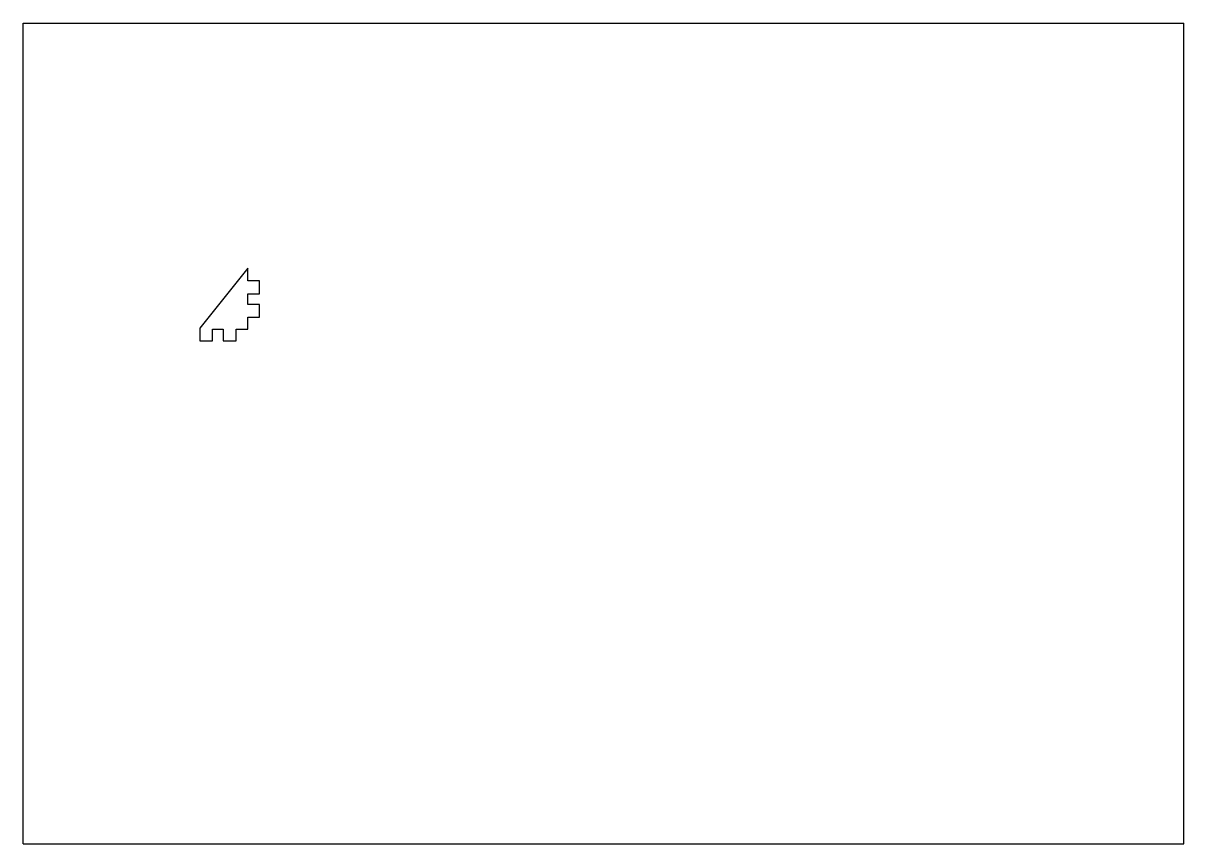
# Model space of a CAD drawing. Header units: millimetres. Extents: x 0 to 297, y 0 to 210.
import ezdxf

# ---------------------------------------------------------------- set-up
doc = ezdxf.new("R2010")
doc.units = ezdxf.units.MM
doc.header["$LTSCALE"] = 16.335
doc.layers.get('0').update_dxf_attribs({"linetype": 'CONTINUOUS'})

msp = doc.modelspace()

# ---------------------------------------------------------------- linework, layer by layer
at = {"color": 7, "linetype": 'CONTINUOUS'}
for p, q in [((0, 0), (0, 210)), ((0, 210), (297, 210)), ((297, 0), (297, 210)), ((57.47, 147.32), (45.17, 131.94)), ((57.47, 144.04), (57.47, 147.32)), ((60.47, 144.04), (57.47, 144.04)), ((60.47, 140.74), (60.47, 144.04)), ((57.47, 140.74), (60.47, 140.74)), ((57.47, 138.04), (57.47, 140.74)), ((60.47, 138.04), (57.47, 138.04)), ((60.47, 134.74), (60.47, 138.04)), ((57.47, 134.74), (60.47, 134.74)), ((57.47, 131.74), (57.47, 134.74)), ((45.17, 131.94), (45.17, 128.74)), ((48.47, 131.74), (51.17, 131.74)), ((48.47, 128.74), (48.47, 131.74)), ((51.17, 131.74), (51.17, 128.74)), ((54.47, 131.74), (57.47, 131.74)), ((54.47, 128.74), (54.47, 131.74)), ((45.17, 128.74), (48.47, 128.74)), ((51.17, 128.74), (54.47, 128.74)), ((0, 0), (297, 0))]:
    msp.add_line(p, q, dxfattribs=at)

doc.saveas('drawing.dxf')
